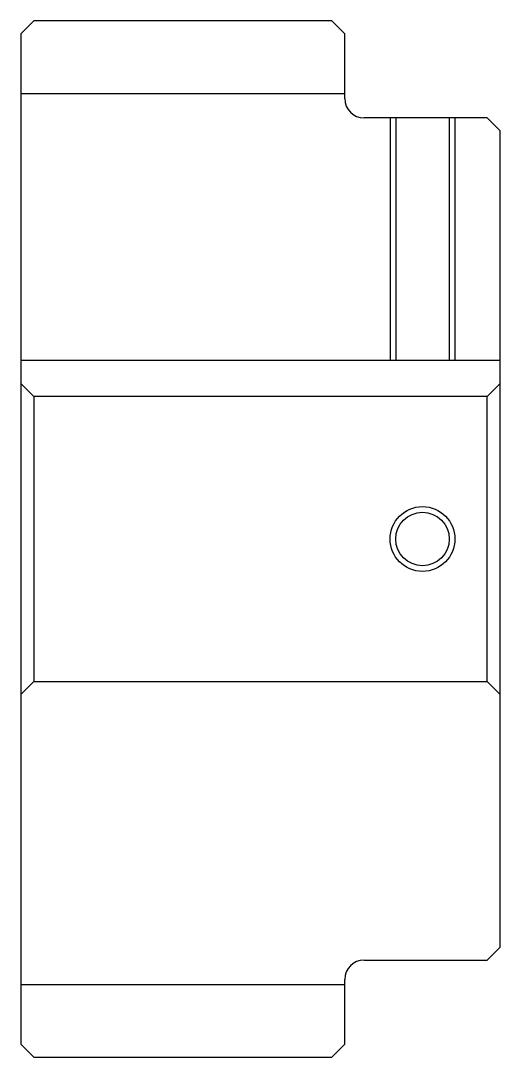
# Model space of a CAD drawing. Header units: metres. Extents: x 180 to 455, y 141 to 221.
# Drawn here: x 179.6 to 216.6, y 140.7 to 220.7 of the extents above.
import ezdxf

# ---------------------------------------------------------------- set-up
doc = ezdxf.new("R2010")
doc.units = ezdxf.units.M

msp = doc.modelspace()

# ---------------------------------------------------------------- linework, layer by layer
at = {"color": 4}
for p, q in [((179.608688, 215.092392), (204.608688, 215.092392)), ((179.608688, 194.517395), (216.608688, 194.517395)), ((215.608688, 191.717392), (216.608688, 192.717392)), ((180.608688, 191.717392), (180.608688, 169.717392)), ((215.608688, 169.717392), (216.608688, 168.717392)), ((179.608688, 146.342392), (204.608688, 146.342392))]:
    msp.add_line(p, q, dxfattribs=at)
for points in [[(204.608688, 214.717392), (204.608688, 219.717392), (203.608688, 220.717392), (180.608688, 220.717392), (179.608688, 219.717392), (179.608688, 168.717392)], [(206.108688, 148.217392), (215.608688, 148.217392), (216.608688, 149.217392), (216.608688, 212.217392), (215.608688, 213.217392), (206.108688, 213.217392)], [(208.108688, 213.217392), (208.108688, 194.517395)], [(208.543686, 213.217392), (208.543686, 194.517395)], [(212.673691, 213.217392), (212.673691, 194.517395)], [(213.108688, 213.217392), (213.108688, 194.517395)], [(179.608688, 168.717392), (180.608688, 169.717392), (215.608688, 169.717392), (215.608688, 191.717392), (180.608688, 191.717392), (179.608688, 192.717392)], [(179.608688, 168.717392), (179.608688, 141.717392), (180.608688, 140.717392), (203.608688, 140.717392), (204.608688, 141.717392), (204.608688, 146.717392)]]:
    msp.add_lwpolyline(points, dxfattribs=at)
at = {"color": 7}
msp.add_circle((210.608688, 180.717392), 2.5, dxfattribs=at)
at = {"color": 4}
msp.add_circle((210.608688, 180.717392), 2.065, dxfattribs=at)
for centre, start, end in [((206.108688, 214.717392), 180, 270), ((206.108688, 146.717392), 90, 180)]:
    msp.add_arc(centre, 1.5, start, end, dxfattribs=at)

doc.saveas('drawing.dxf')
